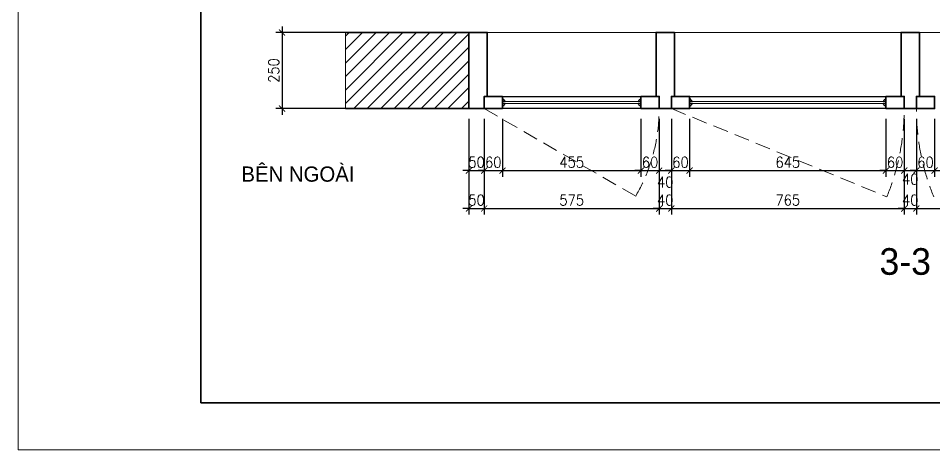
# Model space of a CAD drawing. Header units: millimetres. Extents: x -529782 to -142003, y -492574 to -273331.
# Drawn here: x -232961 to -229954, y -429971 to -428554 of the extents above; entities that cross this region are included whole.
import ezdxf
from ezdxf.enums import TextEntityAlignment as Align

# ---------------------------------------------------------------- set-up
doc = ezdxf.new("R2010")
doc.units = ezdxf.units.MM
doc.header["$LTSCALE"] = 500
doc.header["$MEASUREMENT"] = 0
doc.header["$PDMODE"] = 3
doc.linetypes.add('HIDDEN', pattern=[0.375, 0.25, -0.125])
doc.layers.get('0').update_dxf_attribs({"linetype": 'CONTINUOUS', "lineweight": 13})
doc.layers.get('Defpoints').update_dxf_attribs({"color": 255, "linetype": 'CONTINUOUS', "lineweight": 13})
for name, color, linetype, lineweight in [('1.cat 30', 30, 'CONTINUOUS', 35), ('2.thay 145', 145, 'CONTINUOUS', 18), ('3.manh 08', 8, 'CONTINUOUS', 9), ('6.khuat 75', 75, 'HIDDEN', 18), ('9.text \xad white', 7, 'CONTINUOUS', 15), ('CA.dim 08', 251, 'CONTINUOUS', 13)]:
    doc.layers.add(name, color=color, linetype=linetype, lineweight=lineweight)
for name, color, linetype in [('HACH', 250, 'CONTINUOUS'), ('HATCH', 150, 'CONTINUOUS'), ('THAY', 7, 'CONTINUOUS')]:
    doc.layers.add(name, color=color, linetype=linetype)
doc.styles.add('CA.JSC1', font='')
doc.styles.get("Standard").update_dxf_attribs({"font": 'txt.shx', "width": 0.9})
doc.styles.get('CA.JSC1').set_extended_font_data('.VnAvantH')
doc.dimstyles.new('CA 20', dxfattribs={"dimscale": 0, "dimtxt": 35, "dimasz": 20, "dimexe": 20, "dimexo": 0, "dimgap": 10, "dimtad": 1, "dimdec": 0, "dimzin": 0, "dimdsep": 46, "dimtxsty": 'Standard', "dimblk": 'ARCHTICK', "dimcen": 0.09, "dimdle": 20, "dimclrd": 256, "dimclre": 256, "dimclrt": 7, "dimadec": 0, "dimazin": 0, "dimtfac": 1, "dimtdec": 0, "dimtix": 1, "dimtmove": 2, "dimatfit": 3, "dimldrblk": 'DOT', "dimfxl": 1, "dimtolj": 1, "dimtzin": 0, "dimarcsym": 0})

# ---------------------------------------------------------------- blocks, each defined once
blk = doc.blocks.new('khung co loan')
at = {"layer": '1.cat 30'}
blk.add_lwpolyline([(1158.3, -14553.5), (1158.3, -303.5), (20658.3, -303.5), (20658.3, -14553.5)], close=True, dxfattribs=at)
at = {"layer": '3.manh 08'}
blk.add_lwpolyline([(0, -14850), (21000, -14850), (21000, 0), (0, 0)], close=True, dxfattribs=at)
blk = doc.blocks.new('_ArchTick')
at = {"color": 1, "linetype": 'ByBlock', "const_width": 0.15}
blk.add_lwpolyline([(-0.5, -0.5), (0.5, 0.5)], dxfattribs=at)
blk = doc.blocks.new('*D1449')
at = {"layer": 'CA.dim 08', "lineweight": -2, "transparency": 16777216}
for p, q in [((-231601.4, -428601), (-232114.6, -428601)), ((-232094.6, -428581), (-232094.6, -428871)), ((-231601.4, -428851), (-232114.6, -428851))]:
    blk.add_line(p, q, dxfattribs=at)
at = {"layer": 'Defpoints', "color": 0, "transparency": 16777216}
for p in [(-231601.4, -428601), (-232094.6, -428851), (-231601.4, -428851)]:
    blk.add_point(p, dxfattribs=at)
at = {"layer": 'CA.dim 08', "lineweight": -2, "transparency": 16777216, "xscale": 20, "yscale": 20, "zscale": 20}
for p, rotation in [((-232094.6, -428601), 90), ((-232094.6, -428851), 270)]:
    blk.add_blockref('_ArchTick', p, dxfattribs=dict(at, rotation=rotation))
at = {"layer": 'CA.dim 08', "color": 7, "transparency": 16777216, "insert": (-232122.1, -428726), "char_height": 35, "attachment_point": 5, "rotation": 90}
blk.add_mtext('\\A1;250', dxfattribs=at)
blk = doc.blocks.new('_DOT')
at = {"color": 1, "linetype": 'ByBlock'}
blk.add_line((-0.5, 0), (-1, 0), dxfattribs=at)
at = {"color": 1, "linetype": 'ByBlock', "const_width": 0.5}
blk.add_lwpolyline([(-0.25, 0, 1), (0.25, 0, 1)], format="xyb", close=True, dxfattribs=at)
blk = doc.blocks.new('*D1461')
at = {"layer": 'CA.dim 08', "lineweight": -2, "transparency": 16777216}
for p, q in [((-231480.6, -428884.8), (-231480.6, -429074.7)), ((-231430.6, -428884.8), (-231430.6, -429074.7)), ((-231480.6, -429054.7), (-231500.6, -429054.7)), ((-231480.6, -429054.7), (-231430.6, -429054.7)), ((-231430.6, -429054.7), (-231410.6, -429054.7))]:
    blk.add_line(p, q, dxfattribs=at)
at = {"layer": 'Defpoints', "color": 0, "transparency": 16777216}
for p in [(-231480.6, -428884.8), (-231430.6, -428884.8), (-231430.6, -429054.7)]:
    blk.add_point(p, dxfattribs=at)
at = {"layer": 'CA.dim 08', "lineweight": -2, "transparency": 16777216, "xscale": 20, "yscale": 20, "zscale": 20}
blk.add_blockref('_ArchTick', (-231480.6, -429054.7), dxfattribs=at)
at = {"layer": 'CA.dim 08', "lineweight": -2, "transparency": 16777216, "xscale": 20, "yscale": 20, "zscale": 20, "rotation": 180}
blk.add_blockref('_ArchTick', (-231430.6, -429054.7), dxfattribs=at)
at = {"layer": 'CA.dim 08', "color": 7, "transparency": 16777216, "insert": (-231455.6, -429027.2), "char_height": 35, "attachment_point": 5}
blk.add_mtext('\\A1;50', dxfattribs=at)
blk = doc.blocks.new('*D1462')
at = {"layer": 'CA.dim 08', "lineweight": -2, "transparency": 16777216}
for p, q in [((-231430.6, -428884.8), (-231430.6, -429074.7)), ((-231370.6, -428884.8), (-231370.6, -429074.7)), ((-231430.6, -429054.7), (-231450.6, -429054.7)), ((-231430.6, -429054.7), (-231370.6, -429054.7)), ((-231370.6, -429054.7), (-231350.6, -429054.7))]:
    blk.add_line(p, q, dxfattribs=at)
at = {"layer": 'Defpoints', "color": 0, "transparency": 16777216}
for p in [(-231430.6, -428884.8), (-231370.6, -428884.8), (-231370.6, -429054.7)]:
    blk.add_point(p, dxfattribs=at)
at = {"layer": 'CA.dim 08', "lineweight": -2, "transparency": 16777216, "xscale": 20, "yscale": 20, "zscale": 20}
blk.add_blockref('_ArchTick', (-231430.6, -429054.7), dxfattribs=at)
at = {"layer": 'CA.dim 08', "lineweight": -2, "transparency": 16777216, "xscale": 20, "yscale": 20, "zscale": 20, "rotation": 180}
blk.add_blockref('_ArchTick', (-231370.6, -429054.7), dxfattribs=at)
at = {"layer": 'CA.dim 08', "color": 7, "transparency": 16777216, "insert": (-231400.6, -429027.2), "char_height": 35, "attachment_point": 5}
blk.add_mtext('\\A1;60', dxfattribs=at)
blk = doc.blocks.new('*D1463')
at = {"layer": 'CA.dim 08', "lineweight": -2, "transparency": 16777216}
for p, q in [((-231370.6, -428884.8), (-231370.6, -429074.7)), ((-230915.6, -428884.8), (-230915.6, -429074.7)), ((-231390.6, -429054.7), (-230895.6, -429054.7))]:
    blk.add_line(p, q, dxfattribs=at)
at = {"layer": 'Defpoints', "color": 0, "transparency": 16777216}
for p in [(-231370.6, -428884.8), (-230915.6, -428884.8), (-230915.6, -429054.7)]:
    blk.add_point(p, dxfattribs=at)
at = {"layer": 'CA.dim 08', "lineweight": -2, "transparency": 16777216, "xscale": 20, "yscale": 20, "zscale": 20, "rotation": 180}
blk.add_blockref('_ArchTick', (-231370.6, -429054.7), dxfattribs=at)
at = {"layer": 'CA.dim 08', "lineweight": -2, "transparency": 16777216, "xscale": 20, "yscale": 20, "zscale": 20}
blk.add_blockref('_ArchTick', (-230915.6, -429054.7), dxfattribs=at)
at = {"layer": 'CA.dim 08', "color": 7, "transparency": 16777216, "insert": (-231143.1, -429027.2), "char_height": 35, "attachment_point": 5}
blk.add_mtext('\\A1;455', dxfattribs=at)
blk = doc.blocks.new('*D1464')
at = {"layer": 'CA.dim 08', "lineweight": -2, "transparency": 16777216}
for p, q in [((-230915.6, -428884.8), (-230915.6, -429074.7)), ((-230855.6, -428884.8), (-230855.6, -429074.7)), ((-230915.6, -429054.7), (-230935.6, -429054.7)), ((-230915.6, -429054.7), (-230855.6, -429054.7)), ((-230855.6, -429054.7), (-230835.6, -429054.7))]:
    blk.add_line(p, q, dxfattribs=at)
at = {"layer": 'Defpoints', "color": 0, "transparency": 16777216}
for p in [(-230915.6, -428884.8), (-230855.6, -428884.8), (-230855.6, -429054.7)]:
    blk.add_point(p, dxfattribs=at)
at = {"layer": 'CA.dim 08', "lineweight": -2, "transparency": 16777216, "xscale": 20, "yscale": 20, "zscale": 20}
blk.add_blockref('_ArchTick', (-230915.6, -429054.7), dxfattribs=at)
at = {"layer": 'CA.dim 08', "lineweight": -2, "transparency": 16777216, "xscale": 20, "yscale": 20, "zscale": 20, "rotation": 180}
blk.add_blockref('_ArchTick', (-230855.6, -429054.7), dxfattribs=at)
at = {"layer": 'CA.dim 08', "color": 7, "transparency": 16777216, "insert": (-230885.6, -429027.2), "char_height": 35, "attachment_point": 5}
blk.add_mtext('\\A1;60', dxfattribs=at)
blk = doc.blocks.new('*D1465')
at = {"layer": 'CA.dim 08', "lineweight": -2, "transparency": 16777216}
for p, q in [((-230855.6, -428884.8), (-230855.6, -429074.7)), ((-230815.6, -428884.8), (-230815.6, -429074.7)), ((-230875.6, -429054.7), (-230795.6, -429054.7))]:
    blk.add_line(p, q, dxfattribs=at)
at = {"layer": 'Defpoints', "color": 0, "transparency": 16777216}
for p in [(-230855.6, -428884.8), (-230815.6, -428884.8), (-230815.6, -429054.7)]:
    blk.add_point(p, dxfattribs=at)
at = {"layer": 'CA.dim 08', "lineweight": -2, "transparency": 16777216, "xscale": 20, "yscale": 20, "zscale": 20, "rotation": 180}
blk.add_blockref('_ArchTick', (-230855.6, -429054.7), dxfattribs=at)
at = {"layer": 'CA.dim 08', "lineweight": -2, "transparency": 16777216, "xscale": 20, "yscale": 20, "zscale": 20}
blk.add_blockref('_ArchTick', (-230815.6, -429054.7), dxfattribs=at)
at = {"layer": 'CA.dim 08', "color": 7, "transparency": 16777216, "insert": (-230835.6, -429092.5), "char_height": 35, "attachment_point": 5}
blk.add_mtext('\\A1;40', dxfattribs=at)
blk = doc.blocks.new('*D1466')
at = {"layer": 'CA.dim 08', "lineweight": -2, "transparency": 16777216}
for p, q in [((-230815.6, -428884.8), (-230815.6, -429074.7)), ((-230755.6, -428884.8), (-230755.6, -429074.7)), ((-230815.6, -429054.7), (-230835.6, -429054.7)), ((-230815.6, -429054.7), (-230755.6, -429054.7)), ((-230755.6, -429054.7), (-230735.6, -429054.7))]:
    blk.add_line(p, q, dxfattribs=at)
at = {"layer": 'Defpoints', "color": 0, "transparency": 16777216}
for p in [(-230815.6, -428884.8), (-230755.6, -428884.8), (-230755.6, -429054.7)]:
    blk.add_point(p, dxfattribs=at)
at = {"layer": 'CA.dim 08', "lineweight": -2, "transparency": 16777216, "xscale": 20, "yscale": 20, "zscale": 20}
blk.add_blockref('_ArchTick', (-230815.6, -429054.7), dxfattribs=at)
at = {"layer": 'CA.dim 08', "lineweight": -2, "transparency": 16777216, "xscale": 20, "yscale": 20, "zscale": 20, "rotation": 180}
blk.add_blockref('_ArchTick', (-230755.6, -429054.7), dxfattribs=at)
at = {"layer": 'CA.dim 08', "color": 7, "transparency": 16777216, "insert": (-230785.6, -429027.2), "char_height": 35, "attachment_point": 5}
blk.add_mtext('\\A1;60', dxfattribs=at)
blk = doc.blocks.new('*D1467')
at = {"layer": 'CA.dim 08', "lineweight": -2, "transparency": 16777216}
for p, q in [((-230755.6, -428884.8), (-230755.6, -429074.7)), ((-230110.6, -428884.8), (-230110.6, -429074.7)), ((-230775.6, -429054.7), (-230090.6, -429054.7))]:
    blk.add_line(p, q, dxfattribs=at)
at = {"layer": 'Defpoints', "color": 0, "transparency": 16777216}
for p in [(-230755.6, -428884.8), (-230110.6, -428884.8), (-230110.6, -429054.7)]:
    blk.add_point(p, dxfattribs=at)
at = {"layer": 'CA.dim 08', "lineweight": -2, "transparency": 16777216, "xscale": 20, "yscale": 20, "zscale": 20, "rotation": 180}
blk.add_blockref('_ArchTick', (-230755.6, -429054.7), dxfattribs=at)
at = {"layer": 'CA.dim 08', "lineweight": -2, "transparency": 16777216, "xscale": 20, "yscale": 20, "zscale": 20}
blk.add_blockref('_ArchTick', (-230110.6, -429054.7), dxfattribs=at)
at = {"layer": 'CA.dim 08', "color": 7, "transparency": 16777216, "insert": (-230433.1, -429027.2), "char_height": 35, "attachment_point": 5}
blk.add_mtext('\\A1;645', dxfattribs=at)
blk = doc.blocks.new('*D1468')
at = {"layer": 'CA.dim 08', "lineweight": -2, "transparency": 16777216}
for p, q in [((-230110.6, -428884.8), (-230110.6, -429074.7)), ((-230050.6, -428884.8), (-230050.6, -429074.7)), ((-230110.6, -429054.7), (-230130.6, -429054.7)), ((-230110.6, -429054.7), (-230050.6, -429054.7)), ((-230050.6, -429054.7), (-230030.6, -429054.7))]:
    blk.add_line(p, q, dxfattribs=at)
at = {"layer": 'Defpoints', "color": 0, "transparency": 16777216}
for p in [(-230110.6, -428884.8), (-230050.6, -428884.8), (-230050.6, -429054.7)]:
    blk.add_point(p, dxfattribs=at)
at = {"layer": 'CA.dim 08', "lineweight": -2, "transparency": 16777216, "xscale": 20, "yscale": 20, "zscale": 20}
blk.add_blockref('_ArchTick', (-230110.6, -429054.7), dxfattribs=at)
at = {"layer": 'CA.dim 08', "lineweight": -2, "transparency": 16777216, "xscale": 20, "yscale": 20, "zscale": 20, "rotation": 180}
blk.add_blockref('_ArchTick', (-230050.6, -429054.7), dxfattribs=at)
at = {"layer": 'CA.dim 08', "color": 7, "transparency": 16777216, "insert": (-230080.6, -429027.2), "char_height": 35, "attachment_point": 5}
blk.add_mtext('\\A1;60', dxfattribs=at)
blk = doc.blocks.new('*D1469')
at = {"layer": 'CA.dim 08', "lineweight": -2, "transparency": 16777216}
for p, q in [((-230050.6, -428884.8), (-230050.6, -429074.7)), ((-230010.6, -428884.8), (-230010.6, -429074.7)), ((-230070.6, -429054.7), (-229990.6, -429054.7))]:
    blk.add_line(p, q, dxfattribs=at)
at = {"layer": 'Defpoints', "color": 0, "transparency": 16777216}
for p in [(-230050.6, -428884.8), (-230010.6, -428884.8), (-230010.6, -429054.7)]:
    blk.add_point(p, dxfattribs=at)
at = {"layer": 'CA.dim 08', "lineweight": -2, "transparency": 16777216, "xscale": 20, "yscale": 20, "zscale": 20, "rotation": 180}
blk.add_blockref('_ArchTick', (-230050.6, -429054.7), dxfattribs=at)
at = {"layer": 'CA.dim 08', "lineweight": -2, "transparency": 16777216, "xscale": 20, "yscale": 20, "zscale": 20}
blk.add_blockref('_ArchTick', (-230010.6, -429054.7), dxfattribs=at)
at = {"layer": 'CA.dim 08', "color": 7, "transparency": 16777216, "insert": (-230030.6, -429083), "char_height": 35, "attachment_point": 5}
blk.add_mtext('\\A1;40', dxfattribs=at)
blk = doc.blocks.new('*D1470')
at = {"layer": 'CA.dim 08', "lineweight": -2, "transparency": 16777216}
for p, q in [((-230010.6, -428884.8), (-230010.6, -429074.7)), ((-229950.6, -428884.8), (-229950.6, -429074.7)), ((-230010.6, -429054.7), (-230030.6, -429054.7)), ((-230010.6, -429054.7), (-229950.6, -429054.7)), ((-229950.6, -429054.7), (-229930.6, -429054.7))]:
    blk.add_line(p, q, dxfattribs=at)
at = {"layer": 'Defpoints', "color": 0, "transparency": 16777216}
for p in [(-230010.6, -428884.8), (-229950.6, -428884.8), (-229950.6, -429054.7)]:
    blk.add_point(p, dxfattribs=at)
at = {"layer": 'CA.dim 08', "lineweight": -2, "transparency": 16777216, "xscale": 20, "yscale": 20, "zscale": 20}
blk.add_blockref('_ArchTick', (-230010.6, -429054.7), dxfattribs=at)
at = {"layer": 'CA.dim 08', "lineweight": -2, "transparency": 16777216, "xscale": 20, "yscale": 20, "zscale": 20, "rotation": 180}
blk.add_blockref('_ArchTick', (-229950.6, -429054.7), dxfattribs=at)
at = {"layer": 'CA.dim 08', "color": 7, "transparency": 16777216, "insert": (-229980.6, -429027.2), "char_height": 35, "attachment_point": 5}
blk.add_mtext('\\A1;60', dxfattribs=at)
blk = doc.blocks.new('*D1471')
at = {"layer": 'CA.dim 08', "lineweight": -2, "transparency": 16777216}
for p, q in [((-229950.6, -428884.8), (-229950.6, -429074.7)), ((-229305.6, -428884.8), (-229305.6, -429074.7)), ((-229970.6, -429054.7), (-229285.6, -429054.7))]:
    blk.add_line(p, q, dxfattribs=at)
at = {"layer": 'Defpoints', "color": 0, "transparency": 16777216}
for p in [(-229950.6, -428884.8), (-229305.6, -428884.8), (-229305.6, -429054.7)]:
    blk.add_point(p, dxfattribs=at)
at = {"layer": 'CA.dim 08', "lineweight": -2, "transparency": 16777216, "xscale": 20, "yscale": 20, "zscale": 20, "rotation": 180}
blk.add_blockref('_ArchTick', (-229950.6, -429054.7), dxfattribs=at)
at = {"layer": 'CA.dim 08', "lineweight": -2, "transparency": 16777216, "xscale": 20, "yscale": 20, "zscale": 20}
blk.add_blockref('_ArchTick', (-229305.6, -429054.7), dxfattribs=at)
at = {"layer": 'CA.dim 08', "color": 7, "transparency": 16777216, "insert": (-229628.1, -429027.2), "char_height": 35, "attachment_point": 5}
blk.add_mtext('\\A1;645', dxfattribs=at)
blk = doc.blocks.new('*D1478')
at = {"layer": 'CA.dim 08', "lineweight": -2, "transparency": 16777216}
for p, q in [((-231430.6, -428884.8), (-231430.6, -429199.2)), ((-230855.6, -428884.8), (-230855.6, -429199.2)), ((-231450.6, -429179.2), (-230835.6, -429179.2))]:
    blk.add_line(p, q, dxfattribs=at)
at = {"layer": 'Defpoints', "color": 0, "transparency": 16777216}
for p in [(-231430.6, -428884.8), (-230855.6, -428884.8), (-230855.6, -429179.2)]:
    blk.add_point(p, dxfattribs=at)
at = {"layer": 'CA.dim 08', "lineweight": -2, "transparency": 16777216, "xscale": 20, "yscale": 20, "zscale": 20, "rotation": 180}
blk.add_blockref('_ArchTick', (-231430.6, -429179.2), dxfattribs=at)
at = {"layer": 'CA.dim 08', "lineweight": -2, "transparency": 16777216, "xscale": 20, "yscale": 20, "zscale": 20}
blk.add_blockref('_ArchTick', (-230855.6, -429179.2), dxfattribs=at)
at = {"layer": 'CA.dim 08', "color": 7, "transparency": 16777216, "insert": (-231143.1, -429151.7), "char_height": 35, "attachment_point": 5}
blk.add_mtext('\\A1;575', dxfattribs=at)
blk = doc.blocks.new('*D1479')
at = {"layer": 'CA.dim 08', "lineweight": -2, "transparency": 16777216}
for p, q in [((-230855.6, -428884.8), (-230855.6, -429199.2)), ((-230815.6, -428884.8), (-230815.6, -429199.2)), ((-230855.6, -429179.2), (-230875.6, -429179.2)), ((-230855.6, -429179.2), (-230815.6, -429179.2)), ((-230815.6, -429179.2), (-230795.6, -429179.2))]:
    blk.add_line(p, q, dxfattribs=at)
at = {"layer": 'Defpoints', "color": 0, "transparency": 16777216}
for p in [(-230855.6, -428884.8), (-230815.6, -428884.8), (-230815.6, -429179.2)]:
    blk.add_point(p, dxfattribs=at)
at = {"layer": 'CA.dim 08', "lineweight": -2, "transparency": 16777216, "xscale": 20, "yscale": 20, "zscale": 20}
blk.add_blockref('_ArchTick', (-230855.6, -429179.2), dxfattribs=at)
at = {"layer": 'CA.dim 08', "lineweight": -2, "transparency": 16777216, "xscale": 20, "yscale": 20, "zscale": 20, "rotation": 180}
blk.add_blockref('_ArchTick', (-230815.6, -429179.2), dxfattribs=at)
at = {"layer": 'CA.dim 08', "color": 7, "transparency": 16777216, "insert": (-230835.6, -429151.7), "char_height": 35, "attachment_point": 5}
blk.add_mtext('\\A1;40', dxfattribs=at)
blk = doc.blocks.new('*D1480')
at = {"layer": 'CA.dim 08', "lineweight": -2, "transparency": 16777216}
for p, q in [((-230815.6, -428884.8), (-230815.6, -429199.2)), ((-230050.6, -428884.8), (-230050.6, -429199.2)), ((-230835.6, -429179.2), (-230030.6, -429179.2))]:
    blk.add_line(p, q, dxfattribs=at)
at = {"layer": 'Defpoints', "color": 0, "transparency": 16777216}
for p in [(-230815.6, -428884.8), (-230050.6, -428884.8), (-230050.6, -429179.2)]:
    blk.add_point(p, dxfattribs=at)
at = {"layer": 'CA.dim 08', "lineweight": -2, "transparency": 16777216, "xscale": 20, "yscale": 20, "zscale": 20, "rotation": 180}
blk.add_blockref('_ArchTick', (-230815.6, -429179.2), dxfattribs=at)
at = {"layer": 'CA.dim 08', "lineweight": -2, "transparency": 16777216, "xscale": 20, "yscale": 20, "zscale": 20}
blk.add_blockref('_ArchTick', (-230050.6, -429179.2), dxfattribs=at)
at = {"layer": 'CA.dim 08', "color": 7, "transparency": 16777216, "insert": (-230433.1, -429151.7), "char_height": 35, "attachment_point": 5}
blk.add_mtext('\\A1;765', dxfattribs=at)
blk = doc.blocks.new('*D1481')
at = {"layer": 'CA.dim 08', "lineweight": -2, "transparency": 16777216}
for p, q in [((-230050.6, -428884.8), (-230050.6, -429199.2)), ((-230010.6, -428884.8), (-230010.6, -429199.2)), ((-230050.6, -429179.2), (-230070.6, -429179.2)), ((-230050.6, -429179.2), (-230010.6, -429179.2)), ((-230010.6, -429179.2), (-229990.6, -429179.2))]:
    blk.add_line(p, q, dxfattribs=at)
at = {"layer": 'Defpoints', "color": 0, "transparency": 16777216}
for p in [(-230050.6, -428884.8), (-230010.6, -428884.8), (-230010.6, -429179.2)]:
    blk.add_point(p, dxfattribs=at)
at = {"layer": 'CA.dim 08', "lineweight": -2, "transparency": 16777216, "xscale": 20, "yscale": 20, "zscale": 20}
blk.add_blockref('_ArchTick', (-230050.6, -429179.2), dxfattribs=at)
at = {"layer": 'CA.dim 08', "lineweight": -2, "transparency": 16777216, "xscale": 20, "yscale": 20, "zscale": 20, "rotation": 180}
blk.add_blockref('_ArchTick', (-230010.6, -429179.2), dxfattribs=at)
at = {"layer": 'CA.dim 08', "color": 7, "transparency": 16777216, "insert": (-230030.6, -429151.7), "char_height": 35, "attachment_point": 5}
blk.add_mtext('\\A1;40', dxfattribs=at)
blk = doc.blocks.new('*D1482')
at = {"layer": 'CA.dim 08', "lineweight": -2, "transparency": 16777216}
for p, q in [((-230010.6, -428884.8), (-230010.6, -429199.2)), ((-229245.6, -428884.8), (-229245.6, -429199.2)), ((-230030.6, -429179.2), (-229225.6, -429179.2))]:
    blk.add_line(p, q, dxfattribs=at)
at = {"layer": 'Defpoints', "color": 0, "transparency": 16777216}
for p in [(-230010.6, -428884.8), (-229245.6, -428884.8), (-229245.6, -429179.2)]:
    blk.add_point(p, dxfattribs=at)
at = {"layer": 'CA.dim 08', "lineweight": -2, "transparency": 16777216, "xscale": 20, "yscale": 20, "zscale": 20, "rotation": 180}
blk.add_blockref('_ArchTick', (-230010.6, -429179.2), dxfattribs=at)
at = {"layer": 'CA.dim 08', "lineweight": -2, "transparency": 16777216, "xscale": 20, "yscale": 20, "zscale": 20}
blk.add_blockref('_ArchTick', (-229245.6, -429179.2), dxfattribs=at)
at = {"layer": 'CA.dim 08', "color": 7, "transparency": 16777216, "insert": (-229628.1, -429151.7), "char_height": 35, "attachment_point": 5}
blk.add_mtext('\\A1;765', dxfattribs=at)
blk = doc.blocks.new('*D1486')
at = {"layer": 'CA.dim 08', "lineweight": -2, "transparency": 16777216}
for p, q in [((-231480.6, -428884.8), (-231480.6, -429199.2)), ((-231430.6, -428884.8), (-231430.6, -429199.2)), ((-231480.6, -429179.2), (-231500.6, -429179.2)), ((-231480.6, -429179.2), (-231430.6, -429179.2)), ((-231430.6, -429179.2), (-231410.6, -429179.2))]:
    blk.add_line(p, q, dxfattribs=at)
at = {"layer": 'Defpoints', "color": 0, "transparency": 16777216}
for p in [(-231480.6, -428884.8), (-231430.6, -428884.8), (-231430.6, -429179.2)]:
    blk.add_point(p, dxfattribs=at)
at = {"layer": 'CA.dim 08', "lineweight": -2, "transparency": 16777216, "xscale": 20, "yscale": 20, "zscale": 20}
blk.add_blockref('_ArchTick', (-231480.6, -429179.2), dxfattribs=at)
at = {"layer": 'CA.dim 08', "lineweight": -2, "transparency": 16777216, "xscale": 20, "yscale": 20, "zscale": 20, "rotation": 180}
blk.add_blockref('_ArchTick', (-231430.6, -429179.2), dxfattribs=at)
at = {"layer": 'CA.dim 08', "color": 7, "transparency": 16777216, "insert": (-231455.6, -429151.7), "char_height": 35, "attachment_point": 5}
blk.add_mtext('\\A1;50', dxfattribs=at)

msp = doc.modelspace()

# ---------------------------------------------------------------- hatches: boundary and pattern name
at = {"layer": 'HACH'}
h = msp.add_hatch(dxfattribs=at)
h.set_pattern_fill('ANSI31', color=256, scale=250, style=0)
h.set_pattern_definition([(45, (-15549.51, 12583.536), (-22.097087, 22.097087), [])])
h.paths.add_polyline_path([(-228135.1, -428851), (-228135.1, -428601), (-228580.6, -428601), (-228580.6, -428851)])
h.paths.add_polyline_path([(-231480.6, -428851), (-231480.6, -428601), (-231886.3, -428601), (-231886.3, -428851)])

# ---------------------------------------------------------------- linework, layer by layer
at = {"layer": '1.cat 30', "ltscale": 4}
for p, q in [((-231886.3, -428601), (-231480.6, -428601)), ((-231480.6, -428601), (-231480.6, -428851)), ((-231480.6, -428601), (-231480.6, -428851)), ((-231480.6, -428601), (-231480.6, -428851)), ((-231886.3, -428851), (-231480.6, -428851))]:
    msp.add_line(p, q, dxfattribs=at)
for points in [[(-231420.6, -428811), (-231420.6, -428601), (-231480.6, -428601), (-231480.6, -428851), (-231430.6, -428851)], [(-231430.6, -428851), (-231480.6, -428851), (-231480.6, -428601), (-231420.6, -428601), (-231420.6, -428811)], [(-230865.6, -428811), (-230865.6, -428601), (-230805.6, -428601)], [(-230805.6, -428601), (-230805.6, -428811)], [(-230060.6, -428601), (-230060.6, -428811)], [(-230000.6, -428811), (-230000.6, -428601), (-230060.6, -428601)], [(-230060.6, -428811), (-230060.6, -428601), (-230000.6, -428601)], [(-230000.6, -428601), (-230000.6, -428811)], [(-231370.6, -428828), (-231370.6, -428811), (-231430.6, -428811), (-231430.6, -428851), (-231370.6, -428851), (-231370.6, -428828)], [(-231420.6, -428811), (-231430.6, -428811), (-231430.6, -428851)], [(-230915.6, -428828), (-230915.6, -428811), (-230855.6, -428811), (-230855.6, -428851), (-230915.6, -428851), (-230915.6, -428828)], [(-230855.6, -428851), (-230855.6, -428811), (-230865.6, -428811)], [(-230815.6, -428851), (-230815.6, -428811), (-230805.6, -428811)], [(-230755.6, -428828), (-230755.6, -428811), (-230815.6, -428811), (-230815.6, -428851), (-230755.6, -428851), (-230755.6, -428828)], [(-230805.6, -428811), (-230815.6, -428811), (-230815.6, -428851)], [(-230110.6, -428828), (-230110.6, -428811), (-230050.6, -428811), (-230050.6, -428851), (-230110.6, -428851), (-230110.6, -428828)], [(-230050.6, -428851), (-230050.6, -428811), (-230060.6, -428811)], [(-230050.6, -428851), (-230050.6, -428811), (-230060.6, -428811)], [(-230050.6, -428851), (-230050.6, -428811), (-230060.6, -428811)], [(-230050.6, -428851), (-230050.6, -428811), (-230060.6, -428811)], [(-230050.6, -428851), (-230050.6, -428811), (-230060.6, -428811)], [(-230010.6, -428851), (-230010.6, -428811), (-230000.6, -428811)], [(-230010.6, -428851), (-230010.6, -428811), (-230000.6, -428811)], [(-229950.6, -428828), (-229950.6, -428811), (-230010.6, -428811), (-230010.6, -428851), (-229950.6, -428851), (-229950.6, -428828)], [(-230010.6, -428851), (-230010.6, -428811), (-230000.6, -428811)], [(-230010.6, -428851), (-230010.6, -428811), (-230000.6, -428811)], [(-230010.6, -428851), (-230010.6, -428811), (-230000.6, -428811)], [(-230815.6, -428851), (-230855.6, -428851)], [(-230050.6, -428851), (-230010.6, -428851)], [(-230010.6, -428851), (-230050.6, -428851)], [(-230010.6, -428851), (-230050.6, -428851)], [(-230050.6, -428851), (-230010.6, -428851)]]:
    msp.add_lwpolyline(points, dxfattribs=at)
at = {"layer": '6.khuat 75', "ltscale": 0.4}
for p, q in [((-231430.6, -428851), (-230932.7, -429138.7)), ((-230815.6, -428851), (-230107.5, -429140.6))]:
    msp.add_line(p, q, dxfattribs=at)
for centre, radius, start, end in [((-231430.6, -428851), 575, 329.9789, 3.989), ((-230815.6, -428851), 765, 337.7584, 2.9972), ((-229245.6, -428851), 765, 177.0028, 202.2416)]:
    msp.add_arc(centre, radius, start, end, dxfattribs=at)
at = {"layer": 'CA.dim 08'}
for p, q in [((-231886.3, -428601), (-231886.3, -428851)), ((-231420.6, -428601), (-228640.6, -428601))]:
    msp.add_line(p, q, dxfattribs=at)
for points in [[(-232961.2, -422287.1), (-222094.4, -422287.1), (-222094.4, -429971.5), (-232961.2, -429971.5)], [(-230915.6, -428828), (-230915.6, -428828), (-231370.6, -428828), (-231370.6, -428828), (-231370.6, -428834.2), (-231370.6, -428834.2), (-230915.6, -428834.2), (-230915.6, -428834.2)], [(-230110.6, -428828), (-230110.6, -428828), (-230755.6, -428828), (-230755.6, -428828), (-230755.6, -428834.2), (-230755.6, -428834.2), (-230110.6, -428834.2), (-230110.6, -428834.2)]]:
    msp.add_lwpolyline(points, close=True, dxfattribs=at)
at = {"layer": 'HATCH', "ltscale": 4}
for points in [[(-231370.6, -428828), (-231370.6, -428818.3), (-231368.8, -428818.3), (-231368.8, -428820, -0.386896), (-231363.9, -428825.6), (-231362.8, -428825.6), (-231362.8, -428826.5), (-231361.5, -428826.5), (-231361.5, -428828), (-231370.6, -428828)], [(-231370.6, -428834.2), (-231370.6, -428843.8), (-231368.8, -428843.8), (-231368.8, -428842.1, 0.386896), (-231363.9, -428836.6), (-231362.8, -428836.6), (-231362.8, -428835.6), (-231361.5, -428835.6), (-231361.5, -428834.2), (-231370.6, -428834.2)], [(-230915.6, -428828), (-230915.6, -428818.3), (-230917.5, -428818.3), (-230917.5, -428820, 0.386896), (-230922.3, -428825.6), (-230923.4, -428825.6), (-230923.4, -428826.5), (-230924.7, -428826.5), (-230924.7, -428828), (-230915.6, -428828)], [(-230915.6, -428834.2), (-230915.6, -428843.8), (-230917.5, -428843.8), (-230917.5, -428842.1, -0.386896), (-230922.3, -428836.6), (-230923.4, -428836.6), (-230923.4, -428835.6), (-230924.7, -428835.6), (-230924.7, -428834.2), (-230915.6, -428834.2)], [(-230755.6, -428828), (-230755.6, -428818.3), (-230753.8, -428818.3), (-230753.8, -428820, -0.386896), (-230748.9, -428825.6), (-230747.8, -428825.6), (-230747.8, -428826.5), (-230746.5, -428826.5), (-230746.5, -428828), (-230755.6, -428828)], [(-230755.6, -428834.2), (-230755.6, -428843.8), (-230753.8, -428843.8), (-230753.8, -428842.1, 0.386896), (-230748.9, -428836.6), (-230747.8, -428836.6), (-230747.8, -428835.6), (-230746.5, -428835.6), (-230746.5, -428834.2), (-230755.6, -428834.2)], [(-230110.6, -428828), (-230110.6, -428818.3), (-230112.5, -428818.3), (-230112.5, -428820, 0.386896), (-230117.3, -428825.6), (-230118.4, -428825.6), (-230118.4, -428826.5), (-230119.7, -428826.5), (-230119.7, -428828), (-230110.6, -428828)], [(-230110.6, -428834.2), (-230110.6, -428843.8), (-230112.5, -428843.8), (-230112.5, -428842.1, -0.386896), (-230117.3, -428836.6), (-230118.4, -428836.6), (-230118.4, -428835.6), (-230119.7, -428835.6), (-230119.7, -428834.2), (-230110.6, -428834.2)]]:
    msp.add_lwpolyline(points, format="xyb", dxfattribs=at)
at = {"layer": 'THAY'}
for points in [[(-231370.6, -428811), (-231370.6, -428811), (-230915.6, -428811), (-230915.6, -428811), (-230915.6, -428851), (-230915.6, -428851), (-231370.6, -428851), (-231370.6, -428851)], [(-230755.6, -428811), (-230755.6, -428811), (-230110.6, -428811), (-230110.6, -428811), (-230110.6, -428851), (-230110.6, -428851), (-230755.6, -428851), (-230755.6, -428851)]]:
    msp.add_lwpolyline(points, close=True, dxfattribs=at)

# ---------------------------------------------------------------- block references
at = {"layer": '2.thay 145', "xscale": 0.5174686212558299, "yscale": 0.5174686212558299, "zscale": 0.5174686212558299}
msp.add_blockref('khung co loan', (-232961.2, -422287.1), dxfattribs=at)

# ---------------------------------------------------------------- texts
at = {"layer": '9.text \xad white', "style": 'CA.JSC1'}
msp.add_text('bªn ngoµi', height=50, dxfattribs=at).set_placement((-231856.8, -429091.1), align=Align.RIGHT)
msp.add_text('3-3', height=87.5, dxfattribs=at).set_placement((-230131.8, -429397))

# ---------------------------------------------------------------- dimensions: what is measured, and where the dimension line sits
at = {"layer": 'CA.dim 08'}
dim = msp.add_linear_dim(base=(-232094.6, -428851), p1=(-231601.4, -428601), p2=(-231601.4, -428851), angle=90, dimstyle='CA 20', override={"dimscale": 1}, dxfattribs=at)
dim.commit()
dim.dimension.update_dxf_attribs({"geometry": '*D1449', "text_midpoint": (-232122.1, -428726)})
for base, p1, p2, picture, middle in [((-231430.6, -429054.7), (-231480.6, -428884.8), (-231430.6, -428884.8), '*D1461', (-231455.6, -429027.2)), ((-231430.6, -429179.2), (-231480.6, -428884.8), (-231430.6, -428884.8), '*D1486', (-231455.6, -429151.7)), ((-231370.6, -429054.7), (-231430.6, -428884.8), (-231370.6, -428884.8), '*D1462', (-231400.6, -429027.2)), ((-230855.6, -429179.2), (-231430.6, -428884.8), (-230855.6, -428884.8), '*D1478', (-231143.1, -429151.7)), ((-230915.6, -429054.7), (-231370.6, -428884.8), (-230915.6, -428884.8), '*D1463', (-231143.1, -429027.2)), ((-230855.6, -429054.7), (-230915.6, -428884.8), (-230855.6, -428884.8), '*D1464', (-230885.6, -429027.2)), ((-230815.6, -429179.2), (-230855.6, -428884.8), (-230815.6, -428884.8), '*D1479', (-230835.6, -429151.7)), ((-230755.6, -429054.7), (-230815.6, -428884.8), (-230755.6, -428884.8), '*D1466', (-230785.6, -429027.2)), ((-230050.6, -429179.2), (-230815.6, -428884.8), (-230050.6, -428884.8), '*D1480', (-230433.1, -429151.7)), ((-230110.6, -429054.7), (-230755.6, -428884.8), (-230110.6, -428884.8), '*D1467', (-230433.1, -429027.2)), ((-230050.6, -429054.7), (-230110.6, -428884.8), (-230050.6, -428884.8), '*D1468', (-230080.6, -429027.2)), ((-230010.6, -429179.2), (-230050.6, -428884.8), (-230010.6, -428884.8), '*D1481', (-230030.6, -429151.7)), ((-229950.6, -429054.7), (-230010.6, -428884.8), (-229950.6, -428884.8), '*D1470', (-229980.6, -429027.2)), ((-229245.6, -429179.2), (-230010.6, -428884.8), (-229245.6, -428884.8), '*D1482', (-229628.1, -429151.7)), ((-229305.6, -429054.7), (-229950.6, -428884.8), (-229305.6, -428884.8), '*D1471', (-229628.1, -429027.2))]:
    dim = msp.add_linear_dim(base=base, p1=p1, p2=p2, dimstyle='CA 20', override={"dimscale": 1}, dxfattribs=at)
    dim.commit()
    dim.dimension.update_dxf_attribs({"geometry": picture, "text_midpoint": middle})
for base, p1, p2, picture, middle in [((-230815.6, -429054.7), (-230855.6, -428884.8), (-230815.6, -428884.8), '*D1465', (-230835.6, -429092.5)), ((-230010.6, -429054.7), (-230050.6, -428884.8), (-230010.6, -428884.8), '*D1469', (-230030.6, -429083))]:
    dim = msp.add_linear_dim(base=base, p1=p1, p2=p2, dimstyle='CA 20', override={"dimscale": 1}, dxfattribs=at)
    dim.commit()
    dim.dimension.update_dxf_attribs({"geometry": picture, "text_midpoint": middle, "dimtype": 160})

doc.saveas('drawing.dxf')
